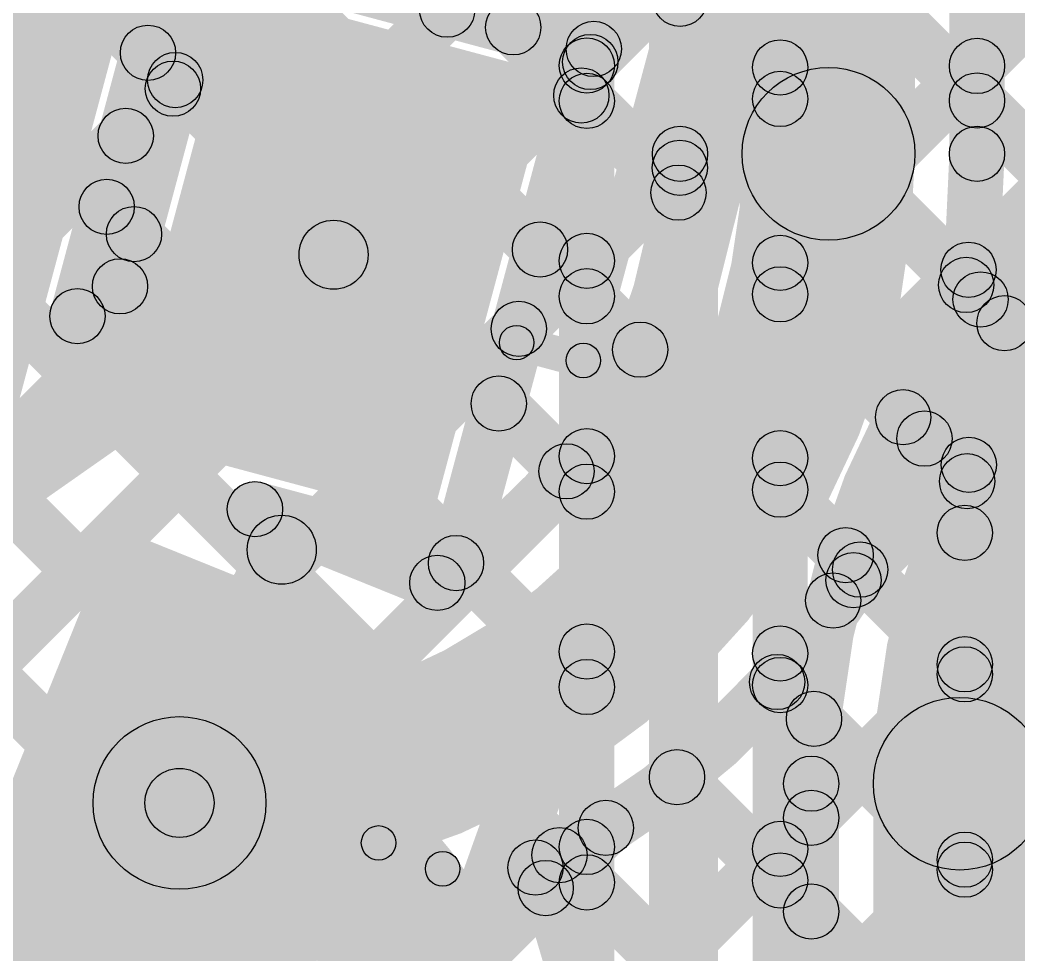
# Model space of a CAD drawing. Header units: millimetres. Extents: x -2.17 to 2.17, y -2.17 to 2.17.
# Drawn here: x 1.3519 to 1.4964, y -0.4983 to -0.363 of the extents above; entities that cross this region are included whole.
import ezdxf

# ---------------------------------------------------------------- set-up
doc = ezdxf.new("R2010")
doc.units = ezdxf.units.MM
doc.header["$MEASUREMENT"] = 0
for name, color, linetype in [('BottomLayer', 5, 'Continuous'), ('BottomOverlay', 54, 'Continuous'), ('Mechanical2', 216, 'Continuous'), ('TopLayer', 1, 'Continuous'), ('TopOverlay', 2, 'Continuous'), ('TopPaste', 8, 'Continuous'), ('TopSolder', 216, 'Continuous')]:
    doc.layers.add(name, color=color, linetype=linetype)

# ---------------------------------------------------------------- blocks, each defined once
blk = doc.blocks.new('YS_SBZ9032C03R16_B_30')
at = {"layer": 'BottomOverlay', "const_width": 0.005}
blk.add_lwpolyline([(-0.174266, 0.0445797, -0.1801937058479674), (-0.1026374, 0.1477212)], format="xyb", dxfattribs=at)
blk = doc.blocks.new('WS2812B_M____193')
at = {"layer": 'TopLayer'}
blk.add_hatch(color=1, dxfattribs=at).paths.add_polyline_path([(0.03503945, -0.01141715), (0.09409455, -0.01141715), (0.09409455, -0.05078725), (0.03503945, -0.05078725)])
at = {"layer": 'TopOverlay'}
h = blk.add_hatch(color=2, dxfattribs=at)
edge = h.paths.add_edge_path()
edge.add_arc((0.0699999, -0.0599999), 0.0025, 0, 360)
for points in [[(0.067499900000125, -0.05999992499975), (0.07249989999987501, -0.05999987500025), (0.07249999999987501, -0.06999997500025), (0.067500000000125, -0.07000002499975)], [(-0.07, -0.0725), (-0.07, -0.0675), (0.07, -0.0675), (0.07, -0.0725)]]:
    blk.add_hatch(color=2, dxfattribs=at).paths.add_polyline_path(points)
h = blk.add_hatch(color=2, dxfattribs=at)
edge = h.paths.add_edge_path()
edge.add_arc((0.07, -0.07), 0.0025, 0, 360)
h = blk.add_hatch(color=2, dxfattribs=at)
edge = h.paths.add_edge_path()
edge.add_arc((0.07, -0.07), 0.0025, 0, 360)
at = {"layer": 'TopPaste'}
blk.add_hatch(color=8, dxfattribs=at).paths.add_polyline_path([(0.03503945, -0.01141715), (0.09409455, -0.01141715), (0.09409455, -0.05078725), (0.03503945, -0.05078725)])
at = {"layer": 'TopSolder'}
blk.add_hatch(color=216, dxfattribs=at).paths.add_polyline_path([(0.03103945, -0.00741715), (0.09809455, -0.00741715), (0.09809455, -0.05478725), (0.03103945, -0.05478725)])
at = {"layer": 'TopOverlay'}
for centre in [(0.0699999, -0.0599999), (0.07, -0.07), (0.07, -0.07)]:
    blk.add_circle(centre, 0.0025, dxfattribs=at)
blk = doc.blocks.new('WS2812B_M____194')
at = {"layer": 'TopLayer'}
for points in [[(-0.09409445, 0.05078765), (-0.03503935, 0.05078765), (-0.03503935, 0.01141755), (-0.09409445, 0.01141755)], [(-0.09409445, -0.01141725), (-0.03503935, -0.01141725), (-0.03503935, -0.05078735), (-0.09409445, -0.05078735)]]:
    blk.add_hatch(color=1, dxfattribs=at).paths.add_polyline_path(points)
at = {"layer": 'TopOverlay'}
h = blk.add_hatch(color=2, dxfattribs=at)
edge = h.paths.add_edge_path()
edge.add_arc((-0.0700001, -0.06), 0.0025, 0, 360)
for points in [[(-0.072500099999875, -0.060000025), (-0.06750010000012499, -0.059999975), (-0.067500000000125, -0.069999975), (-0.07249999999987501, -0.070000025)], [(-0.07, -0.0725), (-0.07, -0.0675), (0.07, -0.0675), (0.07, -0.0725)]]:
    blk.add_hatch(color=2, dxfattribs=at).paths.add_polyline_path(points)
h = blk.add_hatch(color=2, dxfattribs=at)
edge = h.paths.add_edge_path()
edge.add_arc((-0.07, -0.07), 0.0025, 0, 360)
h = blk.add_hatch(color=2, dxfattribs=at)
edge = h.paths.add_edge_path()
edge.add_arc((-0.07, -0.07), 0.0025, 0, 360)
at = {"layer": 'TopPaste'}
for points in [[(-0.09409445, 0.05078765), (-0.03503935, 0.05078765), (-0.03503935, 0.01141755), (-0.09409445, 0.01141755)], [(-0.09409445, -0.01141725), (-0.03503935, -0.01141725), (-0.03503935, -0.05078735), (-0.09409445, -0.05078735)]]:
    blk.add_hatch(color=8, dxfattribs=at).paths.add_polyline_path(points)
at = {"layer": 'TopSolder'}
for points in [[(-0.09809445, 0.05478765), (-0.03103935, 0.05478765), (-0.03103935, 0.00741755), (-0.09809445, 0.00741755)], [(-0.09809445, -0.00741725), (-0.03103935, -0.00741725), (-0.03103935, -0.05478735), (-0.09809445, -0.05478735)]]:
    blk.add_hatch(color=216, dxfattribs=at).paths.add_polyline_path(points)
at = {"layer": 'TopOverlay'}
for centre in [(-0.0700001, -0.06), (-0.07, -0.07), (-0.07, -0.07)]:
    blk.add_circle(centre, 0.0025, dxfattribs=at)

msp = doc.modelspace()

# ---------------------------------------------------------------- hatches: boundary and pattern name
at = {"layer": 'BottomLayer'}
for points in [[(1.438, -0.7706105), (1.43, -0.7706105), (1.43, 0.0856691), (1.438, 0.0856691)], [(1.453, -0.7706105), (1.443, -0.7706105), (1.443, 0.0856691), (1.453, 0.0856691)], [(1.171776472875254, -0.2313301271247462), (1.177433327124746, -0.2256732728752538), (1.436828427124746, -0.4850683728752538), (1.431171572875254, -0.4907252271247461)], [(1.466, -0.7706105), (1.458, -0.7706105), (1.458, -0.2349806), (1.466, -0.2349806)], [(1.171776472875254, -0.2596144271247462), (1.177433327124746, -0.2539575728752538), (1.436828427124746, -0.5133526728752539), (1.431171572875254, -0.5190095271247461)], [(1.464828427124746, -0.3727409271247462), (1.459171572875254, -0.3670840728752538), (1.556103472875254, -0.2701521728752538), (1.561760327124746, -0.2758090271247462)], [(1.464828427124746, -0.4010252271247462), (1.459171572875254, -0.3953683728752538), (1.584387772875254, -0.2701521728752538), (1.590044627124746, -0.2758090271247462)], [(1.464828427124746, -0.4293095271247461), (1.459171572875254, -0.4236526728752539), (1.612672072875254, -0.2701521728752538), (1.618328927124746, -0.2758090271247462)], [(1.168662472875254, -0.2847847271247462), (1.174319327124746, -0.2791278728752538), (1.436828427124746, -0.5416369728752538), (1.431171572875254, -0.5472938271247462)], [(1.154971972875254, -0.2993785271247462), (1.160628827124746, -0.2937216728752538), (1.436828427124746, -0.5699212728752538), (1.431171572875254, -0.5755781271247461)], [(1.059426327124746, -0.6650058271247461), (1.053769472875254, -0.6593489728752538), (1.388903272875254, -0.3242151728752538), (1.394560127124746, -0.3298720271247462)], [(1.087710627124746, -0.6650058271247461), (1.082053772875254, -0.6593489728752538), (1.417187572875254, -0.3242151728752538), (1.422844427124746, -0.3298720271247462)], [(1.298602672875254, -0.3298720271247462), (1.304259527124746, -0.3242151728752538), (1.436828427124746, -0.4567840728752539), (1.431171572875254, -0.4624409271247462)], [(1.326886972875254, -0.3298720271247462), (1.332543827124746, -0.3242151728752538), (1.436828427124746, -0.4284997728752539), (1.431171572875254, -0.4341566271247461)], [(1.355171272875254, -0.3298720271247462), (1.360828127124746, -0.3242151728752538), (1.436828427124746, -0.4002154728752538), (1.431171572875254, -0.4058723271247462)], [(1.383455572875254, -0.3298720271247462), (1.389112427124746, -0.3242151728752538), (1.436828427124746, -0.3719311728752538), (1.431171572875254, -0.3775880271247462)], [(1.115994927124746, -0.6650058271247461), (1.110338072875254, -0.6593489728752538), (1.431171572875254, -0.3385154728752538), (1.436828427124746, -0.3441723271247462)], [(1.459171572875254, -0.3490194271247462), (1.464828427124746, -0.3433625728752538), (1.507659427124746, -0.3861935728752538), (1.502002572875254, -0.3918504271247462)], [(1.136426827124746, -0.6728582271247462), (1.130769972875254, -0.6672013728752538), (1.431171572875254, -0.3667997728752538), (1.436828427124746, -0.3724566271247462)], [(1.459171572875254, -0.3773037271247462), (1.464828427124746, -0.3716468728752538), (1.493849627124746, -0.4006680728752538), (1.488192772875254, -0.4063249271247462)], [(1.136426827124746, -0.7011425271247461), (1.130769972875254, -0.6954856728752539), (1.431171572875254, -0.3950840728752538), (1.436828427124746, -0.4007409271247462)], [(1.459171572875254, -0.4055880271247462), (1.464828427124746, -0.3999311728752538), (1.482624427124746, -0.4177271728752538), (1.476967572875254, -0.4233840271247462)], [(1.136426827124746, -0.7294268271247462), (1.130769972875254, -0.7237699728752539), (1.431171572875254, -0.4233683728752539), (1.436828427124746, -0.4290252271247462)], [(1.459171572875254, -0.4338723271247462), (1.464828427124746, -0.4282154728752539), (1.474304927124746, -0.4376919728752539), (1.468648072875254, -0.4433488271247462)], [(1.464828427124746, -0.4575938271247462), (1.459171572875254, -0.4519369728752539), (1.466840672875254, -0.4442678728752539), (1.472497527124746, -0.4499247271247461)], [(1.089828427124746, -0.8043095271247461), (1.084171572875254, -0.7986526728752539), (1.431171572875254, -0.4516526728752538), (1.436828427124746, -0.4573095271247462)], [(1.459171572875254, -0.4621566271247461), (1.464828427124746, -0.4564997728752538), (1.469720927124746, -0.4613922728752539), (1.464064072875254, -0.4670491271247462)], [(1.4705, -1.3556105), (1.4625, -1.3556105), (1.4625, -0.4736105), (1.4705, -0.4736105)], [(1.5005, -1.3556105), (1.4755, -1.3556105), (1.4755, -0.4736105), (1.5005, -0.4736105)], [(1.464828427124746, -0.4858781271247462), (1.459171572875254, -0.4802212728752538), (1.463671572875254, -0.4757212728752538), (1.469328427124746, -0.4813781271247461)], [(1.089761627124746, -0.8326606271247461), (1.084104772875254, -0.8270037728752538), (1.431171572875254, -0.4799369728752538), (1.436828427124746, -0.4855938271247461)], [(1.459171572875254, -0.4904409271247461), (1.464828427124746, -0.4847840728752539), (1.469328427124746, -0.4892840728752539), (1.463671572875254, -0.4949409271247461)]]:
    msp.add_hatch(color=5, dxfattribs=at).paths.add_polyline_path(points)
h = msp.add_hatch(color=5, dxfattribs=at)
edge = h.paths.add_edge_path()
edge.add_arc((1.434, -0.3696282), 0.004, 0, 360)
h = msp.add_hatch(color=5, dxfattribs=at)
edge = h.paths.add_edge_path()
edge.add_arc((1.462, -0.3699125), 0.004, 0, 360)
h = msp.add_hatch(color=5, dxfattribs=at)
edge = h.paths.add_edge_path()
edge.add_arc((1.434, -0.3747596), 0.004, 0, 360)
h = msp.add_hatch(color=5, dxfattribs=at)
edge = h.paths.add_edge_path()
edge.add_arc((1.462, -0.3744753), 0.004, 0, 360)
h = msp.add_hatch(color=5, dxfattribs=at)
edge = h.paths.add_edge_path()
edge.add_arc((1.434, -0.3979125), 0.004, 0, 360)
h = msp.add_hatch(color=5, dxfattribs=at)
edge = h.paths.add_edge_path()
edge.add_arc((1.462, -0.3981968), 0.004, 0, 360)
h = msp.add_hatch(color=5, dxfattribs=at)
edge = h.paths.add_edge_path()
edge.add_arc((1.462, -0.4027596), 0.004, 0, 360)
h = msp.add_hatch(color=5, dxfattribs=at)
edge = h.paths.add_edge_path()
edge.add_arc((1.434, -0.4030439), 0.004, 0, 360)
h = msp.add_hatch(color=5, dxfattribs=at)
edge = h.paths.add_edge_path()
edge.add_arc((1.4910212, -0.4034965), 0.004, 0, 360)
h = msp.add_hatch(color=5, dxfattribs=at)
edge = h.paths.add_edge_path()
edge.add_arc((1.479796, -0.4205556), 0.004, 0, 360)
h = msp.add_hatch(color=5, dxfattribs=at)
edge = h.paths.add_edge_path()
edge.add_arc((1.434, -0.4261968), 0.004, 0, 360)
h = msp.add_hatch(color=5, dxfattribs=at)
edge = h.paths.add_edge_path()
edge.add_arc((1.462, -0.4264811), 0.004, 0, 360)
h = msp.add_hatch(color=5, dxfattribs=at)
edge = h.paths.add_edge_path()
edge.add_arc((1.434, -0.4313282), 0.004, 0, 360)
h = msp.add_hatch(color=5, dxfattribs=at)
edge = h.paths.add_edge_path()
edge.add_arc((1.462, -0.4310439), 0.004, 0, 360)
h = msp.add_hatch(color=5, dxfattribs=at)
edge = h.paths.add_edge_path()
edge.add_arc((1.4714765, -0.4405204), 0.004, 0, 360)
h = msp.add_hatch(color=5, dxfattribs=at)
edge = h.paths.add_edge_path()
edge.add_arc((1.4696691, -0.4470963), 0.004, 0, 360)
h = msp.add_hatch(color=5, dxfattribs=at)
edge = h.paths.add_edge_path()
edge.add_arc((1.434, -0.4544811), 0.004, 0, 360)
h = msp.add_hatch(color=5, dxfattribs=at)
edge = h.paths.add_edge_path()
edge.add_arc((1.462, -0.4547654), 0.004, 0, 360)
h = msp.add_hatch(color=5, dxfattribs=at)
edge = h.paths.add_edge_path()
edge.add_arc((1.434, -0.4596125), 0.004, 0, 360)
h = msp.add_hatch(color=5, dxfattribs=at)
edge = h.paths.add_edge_path()
edge.add_arc((1.462, -0.4593282), 0.004, 0, 360)
h = msp.add_hatch(color=5, dxfattribs=at)
edge = h.paths.add_edge_path()
edge.add_arc((1.4668925, -0.4642207), 0.004, 0, 360)
h = msp.add_hatch(color=5, dxfattribs=at)
edge = h.paths.add_edge_path()
edge.add_arc((1.488, -0.4736105), 0.0125, 0, 360)
h = msp.add_hatch(color=5, dxfattribs=at)
edge = h.paths.add_edge_path()
edge.add_arc((1.488, -0.4736105), 0.0125, 0, 360)
h = msp.add_hatch(color=5, dxfattribs=at)
edge = h.paths.add_edge_path()
edge.add_arc((1.4665, -0.4736105), 0.004, 0, 360)
h = msp.add_hatch(color=5, dxfattribs=at)
edge = h.paths.add_edge_path()
edge.add_arc((1.4665, -0.4736105), 0.004, 0, 360)
h = msp.add_hatch(color=5, dxfattribs=at)
edge = h.paths.add_edge_path()
edge.add_arc((1.4665, -0.4785497), 0.004, 0, 360)
h = msp.add_hatch(color=5, dxfattribs=at)
edge = h.paths.add_edge_path()
edge.add_arc((1.434, -0.4827654), 0.004, 0, 360)
h = msp.add_hatch(color=5, dxfattribs=at)
edge = h.paths.add_edge_path()
edge.add_arc((1.462, -0.4830497), 0.004, 0, 360)
h = msp.add_hatch(color=5, dxfattribs=at)
edge = h.paths.add_edge_path()
edge.add_arc((1.434, -0.4878968), 0.004, 0, 360)
h = msp.add_hatch(color=5, dxfattribs=at)
edge = h.paths.add_edge_path()
edge.add_arc((1.462, -0.4876125), 0.004, 0, 360)
h = msp.add_hatch(color=5, dxfattribs=at)
edge = h.paths.add_edge_path()
edge.add_arc((1.4665, -0.4921125), 0.004, 0, 360)
at = {"layer": 'TopLayer'}
for points in [[(1.346874972875254, -0.2932912271247462), (1.352531827124746, -0.2876343728752538), (1.426182127124746, -0.3612846728752538), (1.420525272875254, -0.3669415271247462)], [(1.493328427124746, -0.3725252271247462), (1.487671572875254, -0.3668683728752538), (1.547459772875254, -0.3070801728752538), (1.553116627124746, -0.3127370271247462)], [(1.4815, -0.3824208), (1.4565, -0.3824208), (1.4565, -0.3105397), (1.4815, -0.3105397)], [(1.4945, -0.3824208), (1.4865, -0.3824208), (1.4865, -0.3105397), (1.4945, -0.3105397)], [(1.4515, -0.3824208), (1.4435, -0.3824208), (1.4435, -0.3218437), (1.4515, -0.3218437)], [(1.416621127124746, -0.3643796271247462), (1.410964272875254, -0.3587227728752538), (1.444671572875254, -0.3250154728752538), (1.450328427124746, -0.3306723271247462)], [(1.492101727124746, -0.4020362271247462), (1.486444872875254, -0.3963793728752538), (1.547459772875254, -0.3353644728752538), (1.553116627124746, -0.3410213271247462)], [(1.378560124579284, -0.3562518035087155), (1.380630675420716, -0.3485243964912845), (1.436046075420716, -0.3633728964912845), (1.433975524579284, -0.3711003035087155)], [(1.364108003851617, -0.4069631741409893), (1.356380596148383, -0.4048926258590108), (1.371061796148383, -0.3501015258590107), (1.378789203851617, -0.3521720741409893)], [(1.37027070289042, -0.4026430777282269), (1.36254329710958, -0.4005725222717731), (1.37573169710958, -0.3513528222717731), (1.38345910289042, -0.3534233777282269)], [(1.437333827124746, -0.3719512271247462), (1.431676972875254, -0.3662943728752538), (1.444671572875254, -0.3532997728752538), (1.450328427124746, -0.3589566271247462)], [(1.367634572875254, -0.3706194271247462), (1.373291427124746, -0.3649625728752538), (1.377238927124746, -0.3689100728752538), (1.371582072875254, -0.3745669271247462)], [(1.418931103019749, -0.4427015772455628), (1.411203696980251, -0.4406310227544372), (1.431147096980251, -0.3662013227544372), (1.438874503019749, -0.3682718772455629)], [(1.370068427124746, -0.3826480271247462), (1.364411572875254, -0.3769911728752538), (1.371248772875254, -0.3701539728752538), (1.376905627124746, -0.3758108271247462)], [(1.430378972875254, -0.3767952271247462), (1.436035827124746, -0.3711383728752538), (1.450110127124746, -0.3852126728752538), (1.444453272875254, -0.3908695271247462)], [(1.487671572875254, -0.3775192271247462), (1.493328427124746, -0.3718623728752538), (1.507292627124746, -0.3858265728752538), (1.501635772875254, -0.3914834271247462)], [(1.426981027124746, -0.4105883271247462), (1.421324172875254, -0.4049314728752538), (1.444643372875254, -0.3816122728752538), (1.450300227124746, -0.3872691271247462)], [(1.361657472875254, -0.3929266271247462), (1.367314327124746, -0.3872697728752538), (1.371261727124746, -0.3912171728752538), (1.365604872875254, -0.3968740271247462)], [(1.320219640289157, -0.4571881482507313), (1.314479559710843, -0.4489996517492686), (1.394461359710843, -0.3929329517492686), (1.400201440289157, -0.4011214482507314)], [(1.424401872875254, -0.3991024271247462), (1.430058727124746, -0.3934455728752538), (1.444554127124746, -0.4079409728752538), (1.438897272875254, -0.4135978271247462)], [(1.362540363964486, -0.4092032763556253), (1.357948236035514, -0.4026525236443747), (1.364110936035514, -0.3983324236443747), (1.368703063964486, -0.4048831763556253)], [(1.486100572875254, -0.4042325271247462), (1.491757427124746, -0.3985756728752538), (1.497301427124746, -0.4041196728752538), (1.491644572875254, -0.4097765271247462)], [(1.418424672875254, -0.4214095271247462), (1.424081527124746, -0.4157526728752538), (1.433887127124746, -0.4255582728752538), (1.428230272875254, -0.4312151271247461)], [(1.480060972875254, -0.4264772271247461), (1.485717827124746, -0.4208203728752539), (1.491894027124746, -0.4269965728752538), (1.486237172875254, -0.4326534271247461)], [(1.475445327124746, -0.4469769271247461), (1.469788472875254, -0.4413200728752539), (1.486486172875254, -0.4246223728752538), (1.492143027124746, -0.4302792271247461)], [(1.38445226999765, -0.4375732339521808), (1.38744913000235, -0.4301557660478192), (1.41386343000235, -0.4408278660478193), (1.41086656999765, -0.4482453339521807)], [(1.384915423355465, -0.4377282031807944), (1.386985976644535, -0.4300007968192056), (1.416102676644535, -0.4378025968192056), (1.414032123355465, -0.4455300031807944)], [(1.379660618322012, -0.4782691353204437), (1.370388781677988, -0.4745230646795564), (1.385196081677988, -0.4378737646795564), (1.394467918322012, -0.4416198353204437)], [(1.4927285, -0.5674568), (1.4847285, -0.5674568), (1.4847285, -0.4373006), (1.4927285, -0.4373006)], [(1.470742172875254, -0.4454427271247461), (1.476399027124746, -0.4397858728752538), (1.491556927124746, -0.4549437728752538), (1.485900072875254, -0.4606006271247461)], [(1.436300927124746, -0.5144056271247461), (1.430644072875254, -0.5087487728752539), (1.485900072875254, -0.4534927728752539), (1.491556927124746, -0.4591496271247462)], [(1.458728372875254, -0.4617132271247462), (1.464385227124746, -0.4560563728752539), (1.491556927124746, -0.4832280728752539), (1.485900072875254, -0.4888849271247461)], [(1.444231972875254, -0.4755011271247461), (1.449888827124746, -0.4698442728752539), (1.491556927124746, -0.5115123728752539), (1.485900072875254, -0.5171692271247461)], [(1.364853318322012, -0.5149184353204437), (1.355581481677988, -0.5111723646795563), (1.370388781677988, -0.4745230646795564), (1.379660618322012, -0.4782691353204437)], [(1.430876927124746, -0.4915453271247461), (1.425220072875254, -0.4858884728752538), (1.433923972875254, -0.4771845728752538), (1.439580827124746, -0.4828414271247461)], [(1.427219272875254, -0.4867727271247461), (1.432876127124746, -0.4811158728752539), (1.491556927124746, -0.5397966728752539), (1.485900072875254, -0.5454535271247462)], [(1.436328427124746, -0.5426624271247461), (1.430671572875254, -0.5370055728752539), (1.485900072875254, -0.4817770728752538), (1.491556927124746, -0.4874339271247461)]]:
    msp.add_hatch(color=1, dxfattribs=at).paths.add_polyline_path(points)
h = msp.add_hatch(color=1, dxfattribs=at)
edge = h.paths.add_edge_path()
edge.add_arc((1.4475, -0.3599751), 0.004, 0, 360)
h = msp.add_hatch(color=1, dxfattribs=at)
edge = h.paths.add_edge_path()
edge.add_arc((1.4137927, -0.3615512), 0.004, 0, 360)
h = msp.add_hatch(color=1, dxfattribs=at)
edge = h.paths.add_edge_path()
edge.add_arc((1.4233537, -0.3641131), 0.004, 0, 360)
h = msp.add_hatch(color=1, dxfattribs=at)
edge = h.paths.add_edge_path()
edge.add_arc((1.370463, -0.367791), 0.004, 0, 360)
h = msp.add_hatch(color=1, dxfattribs=at)
edge = h.paths.add_edge_path()
edge.add_arc((1.4350108, -0.3672366), 0.004, 0, 360)
h = msp.add_hatch(color=1, dxfattribs=at)
edge = h.paths.add_edge_path()
edge.add_arc((1.4350108, -0.3672366), 0.004, 0, 360)
h = msp.add_hatch(color=1, dxfattribs=at)
edge = h.paths.add_edge_path()
edge.add_arc((1.4345054, -0.3691228), 0.004, 0, 360)
h = msp.add_hatch(color=1, dxfattribs=at)
edge = h.paths.add_edge_path()
edge.add_arc((1.4905, -0.3696968), 0.004, 0, 360)
h = msp.add_hatch(color=1, dxfattribs=at)
edge = h.paths.add_edge_path()
edge.add_arc((1.3744105, -0.3717385), 0.004, 0, 360)
h = msp.add_hatch(color=1, dxfattribs=at)
edge = h.paths.add_edge_path()
edge.add_arc((1.3740772, -0.3729824), 0.004, 0, 360)
h = msp.add_hatch(color=1, dxfattribs=at)
edge = h.paths.add_edge_path()
edge.add_arc((1.469, -0.3824208), 0.0125, 0, 360)
h = msp.add_hatch(color=1, dxfattribs=at)
edge = h.paths.add_edge_path()
edge.add_arc((1.469, -0.3824208), 0.0125, 0, 360)
h = msp.add_hatch(color=1, dxfattribs=at)
edge = h.paths.add_edge_path()
edge.add_arc((1.4332074, -0.3739668), 0.004, 0, 360)
h = msp.add_hatch(color=1, dxfattribs=at)
edge = h.paths.add_edge_path()
edge.add_arc((1.4905, -0.3746908), 0.004, 0, 360)
h = msp.add_hatch(color=1, dxfattribs=at)
edge = h.paths.add_edge_path()
edge.add_arc((1.36724, -0.3798196), 0.004, 0, 360)
h = msp.add_hatch(color=1, dxfattribs=at)
edge = h.paths.add_edge_path()
edge.add_arc((1.4475, -0.3824208), 0.004, 0, 360)
h = msp.add_hatch(color=1, dxfattribs=at)
edge = h.paths.add_edge_path()
edge.add_arc((1.4475, -0.3824208), 0.004, 0, 360)
h = msp.add_hatch(color=1, dxfattribs=at)
edge = h.paths.add_edge_path()
edge.add_arc((1.4905, -0.3824208), 0.004, 0, 360)
h = msp.add_hatch(color=1, dxfattribs=at)
edge = h.paths.add_edge_path()
edge.add_arc((1.4905, -0.3824208), 0.004, 0, 360)
h = msp.add_hatch(color=1, dxfattribs=at)
edge = h.paths.add_edge_path()
edge.add_arc((1.4474718, -0.3844407), 0.004, 0, 360)
h = msp.add_hatch(color=1, dxfattribs=at)
edge = h.paths.add_edge_path()
edge.add_arc((1.4472817, -0.3880411), 0.004, 0, 360)
h = msp.add_hatch(color=1, dxfattribs=at)
edge = h.paths.add_edge_path()
edge.add_arc((1.3644859, -0.3900982), 0.004, 0, 360)
h = msp.add_hatch(color=1, dxfattribs=at)
edge = h.paths.add_edge_path()
edge.add_arc((1.3684333, -0.3940456), 0.004, 0, 360)
h = msp.add_hatch(color=1, dxfattribs=at)
edge = h.paths.add_edge_path()
edge.add_arc((1.3973314, -0.3970272), 0.005, 0, 360)
h = msp.add_hatch(color=1, dxfattribs=at)
edge = h.paths.add_edge_path()
edge.add_arc((1.4272303, -0.396274), 0.004, 0, 360)
h = msp.add_hatch(color=1, dxfattribs=at)
edge = h.paths.add_edge_path()
edge.add_arc((1.4892733, -0.3992078), 0.004, 0, 360)
h = msp.add_hatch(color=1, dxfattribs=at)
edge = h.paths.add_edge_path()
edge.add_arc((1.488929, -0.4014041), 0.004, 0, 360)
h = msp.add_hatch(color=1, dxfattribs=at)
edge = h.paths.add_edge_path()
edge.add_arc((1.366407, -0.4016078), 0.004, 0, 360)
h = msp.add_hatch(color=1, dxfattribs=at)
edge = h.paths.add_edge_path()
edge.add_arc((1.366407, -0.4016078), 0.004, 0, 360)
h = msp.add_hatch(color=1, dxfattribs=at)
edge = h.paths.add_edge_path()
edge.add_arc((1.3602443, -0.4059279), 0.004, 0, 360)
h = msp.add_hatch(color=1, dxfattribs=at)
edge = h.paths.add_edge_path()
edge.add_arc((1.3602443, -0.4059279), 0.004, 0, 360)
h = msp.add_hatch(color=1, dxfattribs=at)
edge = h.paths.add_edge_path()
edge.add_arc((1.494473, -0.4069481), 0.004, 0, 360)
h = msp.add_hatch(color=1, dxfattribs=at)
edge = h.paths.add_edge_path()
edge.add_arc((1.4241526, -0.4077599), 0.004, 0, 360)
h = msp.add_hatch(color=1, dxfattribs=at)
edge = h.paths.add_edge_path()
edge.add_arc((1.4417257, -0.4107694), 0.004, 0, 360)
h = msp.add_hatch(color=1, dxfattribs=at)
edge = h.paths.add_edge_path()
edge.add_arc((1.4212531, -0.4185811), 0.004, 0, 360)
h = msp.add_hatch(color=1, dxfattribs=at)
edge = h.paths.add_edge_path()
edge.add_arc((1.4828894, -0.4236488), 0.004, 0, 360)
h = msp.add_hatch(color=1, dxfattribs=at)
edge = h.paths.add_edge_path()
edge.add_arc((1.4310587, -0.4283867), 0.004, 0, 360)
h = msp.add_hatch(color=1, dxfattribs=at)
edge = h.paths.add_edge_path()
edge.add_arc((1.4893146, -0.4274508), 0.004, 0, 360)
h = msp.add_hatch(color=1, dxfattribs=at)
edge = h.paths.add_edge_path()
edge.add_arc((1.4890656, -0.429825), 0.004, 0, 360)
h = msp.add_hatch(color=1, dxfattribs=at)
edge = h.paths.add_edge_path()
edge.add_arc((1.3859507, -0.4338645), 0.004, 0, 360)
h = msp.add_hatch(color=1, dxfattribs=at)
edge = h.paths.add_edge_path()
edge.add_arc((1.3859507, -0.4338645), 0.004, 0, 360)
h = msp.add_hatch(color=1, dxfattribs=at)
edge = h.paths.add_edge_path()
edge.add_arc((1.4887285, -0.4373006), 0.004, 0, 360)
h = msp.add_hatch(color=1, dxfattribs=at)
edge = h.paths.add_edge_path()
edge.add_arc((1.4887285, -0.4373006), 0.004, 0, 360)
h = msp.add_hatch(color=1, dxfattribs=at)
edge = h.paths.add_edge_path()
edge.add_arc((1.389832, -0.4397468), 0.005, 0, 360)
h = msp.add_hatch(color=1, dxfattribs=at)
edge = h.paths.add_edge_path()
edge.add_arc((1.4150674, -0.4416663), 0.004, 0, 360)
h = msp.add_hatch(color=1, dxfattribs=at)
edge = h.paths.add_edge_path()
edge.add_arc((1.4150674, -0.4416663), 0.004, 0, 360)
h = msp.add_hatch(color=1, dxfattribs=at)
edge = h.paths.add_edge_path()
edge.add_arc((1.4735706, -0.4426143), 0.004, 0, 360)
h = msp.add_hatch(color=1, dxfattribs=at)
edge = h.paths.add_edge_path()
edge.add_arc((1.412365, -0.4445366), 0.004, 0, 360)
h = msp.add_hatch(color=1, dxfattribs=at)
edge = h.paths.add_edge_path()
edge.add_arc((1.412365, -0.4445366), 0.004, 0, 360)
h = msp.add_hatch(color=1, dxfattribs=at)
edge = h.paths.add_edge_path()
edge.add_arc((1.4726169, -0.4441485), 0.004, 0, 360)
h = msp.add_hatch(color=1, dxfattribs=at)
edge = h.paths.add_edge_path()
edge.add_arc((1.4887285, -0.4563212), 0.004, 0, 360)
h = msp.add_hatch(color=1, dxfattribs=at)
edge = h.paths.add_edge_path()
edge.add_arc((1.4887285, -0.4577722), 0.004, 0, 360)
h = msp.add_hatch(color=1, dxfattribs=at)
edge = h.paths.add_edge_path()
edge.add_arc((1.4615568, -0.4588848), 0.004, 0, 360)
h = msp.add_hatch(color=1, dxfattribs=at)
edge = h.paths.add_edge_path()
edge.add_arc((1.3750247, -0.4763961), 0.0125, 0, 360)
h = msp.add_hatch(color=1, dxfattribs=at)
edge = h.paths.add_edge_path()
edge.add_arc((1.3750247, -0.4763961), 0.0125, 0, 360)
h = msp.add_hatch(color=1, dxfattribs=at)
edge = h.paths.add_edge_path()
edge.add_arc((1.4470604, -0.4726727), 0.004, 0, 360)
h = msp.add_hatch(color=1, dxfattribs=at)
edge = h.paths.add_edge_path()
edge.add_arc((1.3750247, -0.4763961), 0.005, 0, 360)
h = msp.add_hatch(color=1, dxfattribs=at)
edge = h.paths.add_edge_path()
edge.add_arc((1.3750247, -0.4763961), 0.005, 0, 360)
h = msp.add_hatch(color=1, dxfattribs=at)
edge = h.paths.add_edge_path()
edge.add_arc((1.4367524, -0.480013), 0.004, 0, 360)
h = msp.add_hatch(color=1, dxfattribs=at)
edge = h.paths.add_edge_path()
edge.add_arc((1.4300477, -0.4839443), 0.004, 0, 360)
h = msp.add_hatch(color=1, dxfattribs=at)
edge = h.paths.add_edge_path()
edge.add_arc((1.4887285, -0.4846055), 0.004, 0, 360)
h = msp.add_hatch(color=1, dxfattribs=at)
edge = h.paths.add_edge_path()
edge.add_arc((1.4265676, -0.4857546), 0.004, 0, 360)
h = msp.add_hatch(color=1, dxfattribs=at)
edge = h.paths.add_edge_path()
edge.add_arc((1.4265676, -0.4857546), 0.004, 0, 360)
h = msp.add_hatch(color=1, dxfattribs=at)
edge = h.paths.add_edge_path()
edge.add_arc((1.4887285, -0.4860565), 0.004, 0, 360)
h = msp.add_hatch(color=1, dxfattribs=at)
edge = h.paths.add_edge_path()
edge.add_arc((1.4280485, -0.4887169), 0.004, 0, 360)

# ---------------------------------------------------------------- linework, layer by layer
at = {"layer": 'BottomLayer'}
for points, const_width in [([(1.4665, -0.4736105, -0.4142135623730951), (1.579, -0.3611105)], 0.008), ([(1.488, -0.4736105, -0.4142135623730951), (1.579, -0.3826105)], 0.025)]:
    msp.add_lwpolyline(points, format="xyb", dxfattribs=dict(at, const_width=const_width))
for centre, radius in [((1.434, -0.3696282), 0.004), ((1.462, -0.3699125), 0.004), ((1.434, -0.3747596), 0.004), ((1.462, -0.3744753), 0.004), ((1.434, -0.3979125), 0.004), ((1.462, -0.3981968), 0.004), ((1.462, -0.4027596), 0.004), ((1.434, -0.4030439), 0.004), ((1.4910212, -0.4034965), 0.004), ((1.479796, -0.4205556), 0.004), ((1.434, -0.4261968), 0.004), ((1.462, -0.4264811), 0.004), ((1.434, -0.4313282), 0.004), ((1.462, -0.4310439), 0.004), ((1.4714765, -0.4405204), 0.004), ((1.4696691, -0.4470963), 0.004), ((1.434, -0.4544811), 0.004), ((1.462, -0.4547654), 0.004), ((1.434, -0.4596125), 0.004), ((1.462, -0.4593282), 0.004), ((1.4668925, -0.4642207), 0.004), ((1.488, -0.4736105), 0.0125), ((1.488, -0.4736105), 0.0125), ((1.4665, -0.4736105), 0.004), ((1.4665, -0.4736105), 0.004), ((1.4665, -0.4785497), 0.004), ((1.434, -0.4827654), 0.004), ((1.462, -0.4830497), 0.004), ((1.434, -0.4878968), 0.004), ((1.462, -0.4876125), 0.004), ((1.4665, -0.4921125), 0.004)]:
    msp.add_circle(centre, radius, dxfattribs=at)
at = {"layer": 'Mechanical2', "const_width": 0.01}
for points in [[(2.1653543, 0.001, 1), (-2.1653543, 0.001, 1)], [(2.081354, -0.01, 1), (-2.049354, -0.01, 1)], [(1.8405512, 0.001, 1), (-1.8405512, 0.001, 1)], [(1.6437008, 0.001, 1), (-1.6437008, 0.001, 1)], [(1.503937, 0, 1), (-1.503937, 0, 1)]]:
    msp.add_lwpolyline(points, format="xyb", close=True, dxfattribs=at)
at = {"layer": 'TopLayer'}
for points, const_width in [([(1.4887285, -0.4373006, -0.3359451788210183), (1.5492817, -0.3573483)], 0.008), ([(1.469, -0.3824208, -0.4142135623730951), (1.3750247, -0.4763961)], 0.025), ([(1.4475, -0.3824208, -0.2632230264412853), (1.412365, -0.4445366)], 0.008), ([(1.4905, -0.3824208, -0.2843385024326641), (1.4265676, -0.4857546)], 0.008), ([(1.3750247, -0.4763961, -0.4142135623730951), (1.412, -0.5133714)], 0.025), ([(1.4265676, -0.4857546, -0.1235929662578823), (1.4335, -0.5133714)], 0.008)]:
    msp.add_lwpolyline(points, format="xyb", dxfattribs=dict(at, const_width=const_width))
for centre, radius in [((1.4475, -0.3599751), 0.004), ((1.4137927, -0.3615512), 0.004), ((1.4233537, -0.3641131), 0.004), ((1.370463, -0.367791), 0.004), ((1.4350108, -0.3672366), 0.004), ((1.4350108, -0.3672366), 0.004), ((1.4345054, -0.3691228), 0.004), ((1.4905, -0.3696968), 0.004), ((1.3744105, -0.3717385), 0.004), ((1.3740772, -0.3729824), 0.004), ((1.469, -0.3824208), 0.0125), ((1.469, -0.3824208), 0.0125), ((1.4332074, -0.3739668), 0.004), ((1.4905, -0.3746908), 0.004), ((1.36724, -0.3798196), 0.004), ((1.4475, -0.3824208), 0.004), ((1.4475, -0.3824208), 0.004), ((1.4905, -0.3824208), 0.004), ((1.4905, -0.3824208), 0.004), ((1.4474718, -0.3844407), 0.004), ((1.4472817, -0.3880411), 0.004), ((1.3644859, -0.3900982), 0.004), ((1.3684333, -0.3940456), 0.004), ((1.3973314, -0.3970272), 0.005), ((1.4272303, -0.396274), 0.004), ((1.4892733, -0.3992078), 0.004), ((1.488929, -0.4014041), 0.004), ((1.366407, -0.4016078), 0.004), ((1.366407, -0.4016078), 0.004), ((1.3602443, -0.4059279), 0.004), ((1.3602443, -0.4059279), 0.004), ((1.494473, -0.4069481), 0.004), ((1.4241526, -0.4077599), 0.004), ((1.4417257, -0.4107694), 0.004), ((1.4212531, -0.4185811), 0.004), ((1.4828894, -0.4236488), 0.004), ((1.4310587, -0.4283867), 0.004), ((1.4893146, -0.4274508), 0.004), ((1.4890656, -0.429825), 0.004), ((1.3859507, -0.4338645), 0.004), ((1.3859507, -0.4338645), 0.004), ((1.4887285, -0.4373006), 0.004), ((1.4887285, -0.4373006), 0.004), ((1.389832, -0.4397468), 0.005), ((1.4150674, -0.4416663), 0.004), ((1.4150674, -0.4416663), 0.004), ((1.4735706, -0.4426143), 0.004), ((1.412365, -0.4445366), 0.004), ((1.412365, -0.4445366), 0.004), ((1.4726169, -0.4441485), 0.004), ((1.4887285, -0.4563212), 0.004), ((1.4887285, -0.4577722), 0.004), ((1.4615568, -0.4588848), 0.004), ((1.3750247, -0.4763961), 0.0125), ((1.3750247, -0.4763961), 0.0125), ((1.4470604, -0.4726727), 0.004), ((1.3750247, -0.4763961), 0.005), ((1.3750247, -0.4763961), 0.005), ((1.4367524, -0.480013), 0.004), ((1.4300477, -0.4839443), 0.004), ((1.4887285, -0.4846055), 0.004), ((1.4265676, -0.4857546), 0.004), ((1.4265676, -0.4857546), 0.004), ((1.4887285, -0.4860565), 0.004), ((1.4280485, -0.4887169), 0.004)]:
    msp.add_circle(centre, radius, dxfattribs=at)

# ---------------------------------------------------------------- block references
for name, p, rotation in [('YS_SBZ9032C03R16_B_30', (1.1994803, -0.2826105), 180), ('WS2812B_M____194', (1.384, -0.3266105), 75.00000000000001), ('WS2812B_M____193', (1.322, -0.5246105), 68)]:
    msp.add_blockref(name, p, dxfattribs=dict(rotation=rotation))

doc.saveas('drawing.dxf')
